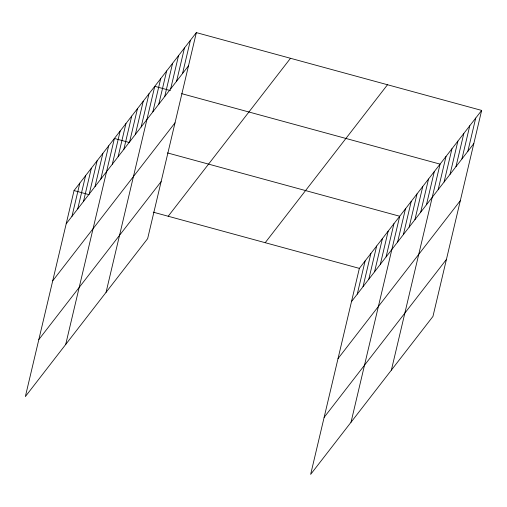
<?xml version="1.0" encoding="UTF-8"?>
<svg xmlns="http://www.w3.org/2000/svg" width="507" height="507" viewBox="0 0 507 507"><rect width="100%" height="100%" fill="white"/><g stroke="black" fill="none" stroke-linecap="round" stroke-linejoin="round"><path stroke-width="0.76" d="M196.348 32.613L74.047 190.569L25.35 396.582L147.645 238.626L196.348 32.613L481.65 110.418L432.953 316.431L310.652 474.387L359.355 268.374L481.65 110.418M71.962 216.331L79.814 183.122M77.729 208.884L85.582 175.675M83.497 201.437L91.342 168.229M89.257 193.991L97.11 160.782M95.024 186.544L102.877 153.336M100.792 179.098L108.644 145.889M65.707 344.456L114.405 138.443L129.348 142.518M112.32 164.205L120.172 130.996M118.087 156.758L125.939 123.55M123.854 149.311L131.706 116.103M129.621 141.865L137.467 108.656M135.382 134.418L143.234 101.21M141.149 126.972L149.001 93.763M106.064 292.33L154.768 86.317L170.46 90.601M152.854 111.857L160.706 78.648M158.792 104.182L166.645 70.974M164.737 96.507L172.583 63.305M170.675 88.839L178.527 55.631M176.613 81.164L184.466 47.962M182.558 73.496L190.404 40.287M357.27 294.136L365.116 260.928M363.031 286.689L370.883 253.481M368.798 279.243L376.65 246.034M374.565 271.796L382.411 238.588M380.332 264.35L388.178 231.141M386.093 256.903L393.945 223.695M351.015 422.261L399.712 216.248L167.462 152.911M397.627 242.01L405.473 208.802M403.395 234.564L411.24 201.361M409.155 227.117L417.008 193.915M414.922 219.67L422.775 186.468M420.69 212.224L428.535 179.022M426.45 204.777L434.303 171.575M391.372 370.135L440.07 164.129L181.664 93.656M438.162 189.662L446.008 156.454M444.1 181.988L451.946 148.779M450.039 174.319L457.891 141.111M455.977 166.645L463.829 133.436M461.921 158.97L469.767 125.768M467.86 151.301L475.712 118.093M66.202 223.777L188.496 65.821M52.722 280.802L175.016 122.846M38.83 339.557L161.131 181.601M168.197 216.248L290.498 58.292M265.199 242.701L387.5 84.745M351.503 301.583L473.798 143.627M338.023 358.607L460.318 200.652M324.131 417.362L446.433 259.407M74.047 190.569L88.991 194.644M153.253 212.173L359.355 268.374"/></g></svg>
